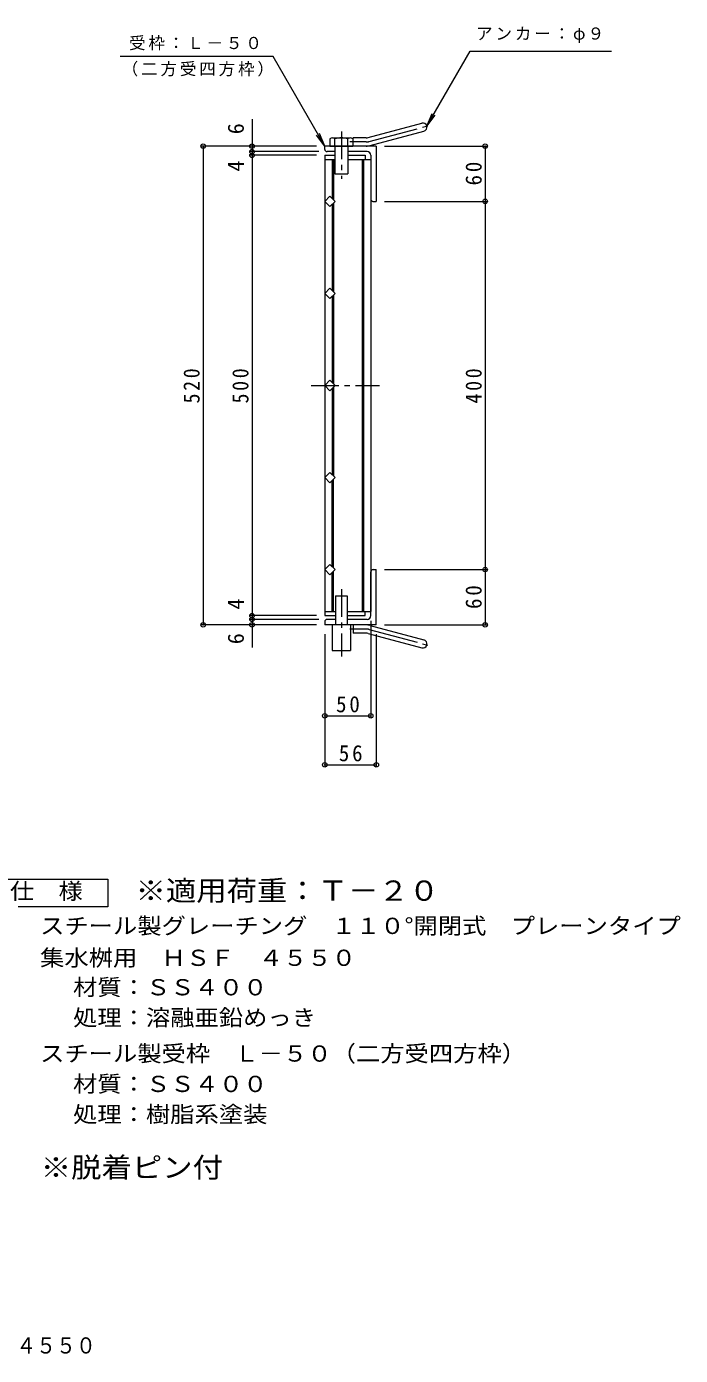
# Model space of a CAD drawing. Units: millimetres, scale not verified. Extents: x -912 to 877, y -823 to 754.
# Drawn here: x 167 to 877, y -823 to 621 of the extents above; entities that cross this region are included whole.
import ezdxf
from ezdxf.enums import TextEntityAlignment as Align

# ---------------------------------------------------------------- set-up
doc = ezdxf.new("R2010")
doc.units = ezdxf.units.MM
doc.header["$LTSCALE"] = 6
doc.header["$PDMODE"] = 32
doc.header["$PDSIZE"] = 4.8
doc.linetypes.add('CHAIN1', pattern=[8, 5, -1, 1, -1])
doc.linetypes.add('CHAIN2', pattern=[12, 9, -1, 1, -1])
for name, color, linetype, lineweight in [('A-1', 2, 'Continuous', 9), ('A-2', 3, 'Continuous', 9), ('A-4', 7, 'Continuous', 9), ('A-5', 7, 'Continuous', 9), ('A-9', 4, 'Continuous', 9), ('F-4_F-4ﾚｲﾔ', 2, 'Continuous', 9)]:
    doc.layers.add(name, color=color, linetype=linetype, lineweight=lineweight)
doc.layers.add('F-5_F-5ﾚｲﾔ', color=2, linetype='Continuous')
doc.styles.add('ＭＳ ゴシック', font='')
doc.styles.get('ＭＳ ゴシック').set_extended_font_data('MS Gothic')

msp = doc.modelspace()

# ---------------------------------------------------------------- linework, layer by layer
at = {"layer": 'A-1'}
for p, q in [((537.757, 500.146), (595.947, 515.738)), ((540.086, 491.453), (598.277, 507.045)), ((490.612, 487.339), (490.612, 490.839)), ((546.612, 490.839), (490.612, 490.839)), ((521.612, 490.839), (521.612, 499.839)), ((535.427, 499.839), (521.612, 499.839)), ((501.612, 484.839), (493.112, 484.839)), ((536.612, 484.839), (515.612, 484.839)), ((540.612, 480.839), (540.612, 433.339)), ((543.112, 430.839), (546.612, 430.839)), ((543.112, 30.839), (546.612, 30.839)), ((546.612, -29.161), (546.612, 30.839)), ((540.612, -19.161), (540.612, 28.339)), ((490.612, -25.661), (490.612, -29.161)), ((502.112, -23.161), (493.112, -23.161)), ((536.612, -23.161), (515.112, -23.161)), ((546.612, -29.161), (490.612, -29.161)), ((521.612, -29.161), (521.612, -38.161)), ((535.427, -38.161), (521.612, -38.161)), ((537.757, -38.468), (595.947, -54.06)), ((540.086, -29.775), (598.277, -45.367))]:
    msp.add_line(p, q, dxfattribs=at)
at = {"layer": 'A-1', "linetype": 'CHAIN2'}
for p, q in [((538.921, 495.799), (604.088, 513.26)), ((535.427, 495.339), (517.807, 495.339)), ((535.427, -33.661), (517.807, -33.661)), ((538.921, -34.121), (604.088, -51.582))]:
    msp.add_line(p, q, dxfattribs=at)
at = {"layer": 'A-1'}
msp.add_lwpolyline([(546.612, 490.839), (546.612, 430.98), (546.612, 430.839)], dxfattribs=at)
for centre, radius, start, end in [((597.112, 511.391), 4.5, 285.00014, 104.99991), ((535.427, 508.839), 9, 270, 285.00002), ((535.427, 508.839), 18, 270, 285), ((493.112, 487.339), 2.5, 180, 270), ((536.612, 480.839), 4, 0, 90), ((543.112, 433.339), 2.5, 180, 266.38774), ((543.112, 433.339), 2.5, 266.38774, 270), ((543.112, 28.339), 2.5, 90, 180), ((493.112, -25.661), 2.5, 90, 180), ((536.612, -19.161), 4, 270, 0), ((535.427, -47.161), 18, 74.99998, 89.99998), ((535.427, -47.161), 9, 74.99998, 90), ((597.112, -49.713), 4.5, 255.00008, 74.99986)]:
    msp.add_arc(centre, radius, start, end, dxfattribs=at)
at = {"layer": 'A-1', "linetype": 'CHAIN2'}
for centre, start, end in [((535.427, 508.839), 270, 284.99995), ((535.427, -47.161), 75.00005, 90)]:
    msp.add_arc(centre, 13.5, start, end, dxfattribs=at)
at = {"layer": 'A-2'}
for p, q in [((490.612, 480.839), (490.612, -19.161)), ((490.612, 480.839), (501.612, 480.839)), ((490.612, 476.339), (501.612, 476.339)), ((498.612, 476.339), (498.612, 434.153)), ((500.112, 476.339), (500.112, 432.653)), ((515.612, 480.839), (534.612, 480.839)), ((515.612, 476.339), (540.612, 476.339)), ((531.112, 476.339), (531.112, -14.661)), ((532.612, 476.339), (532.612, -14.661)), ((534.612, 480.839), (534.612, 476.339)), ((540.612, 476.339), (540.612, -14.661)), ((498.612, 427.526), (498.612, 334.153)), ((500.112, 429.025), (500.112, 332.653)), ((490.612, 330.839), (496.269, 336.496)), ((496.269, 336.496), (501.926, 330.839)), ((498.612, 327.526), (498.612, 234.153)), ((500.112, 329.026), (500.112, 232.653)), ((490.612, 230.839), (496.269, 236.496)), ((496.269, 236.496), (501.926, 230.839)), ((498.612, 227.526), (498.612, 134.153)), ((500.112, 229.026), (500.112, 132.653)), ((490.612, 130.839), (496.269, 125.182)), ((496.269, 125.182), (501.926, 130.839)), ((498.612, 34.153), (498.612, 127.525)), ((500.112, 32.653), (500.112, 129.025)), ((500.112, -14.661), (500.112, 29.025)), ((498.612, -14.661), (498.612, 27.525)), ((490.612, -14.661), (502.112, -14.661)), ((490.612, -19.161), (502.112, -19.161)), ((515.112, -14.661), (540.612, -14.661)), ((515.112, -19.161), (534.612, -19.161)), ((534.612, -19.161), (534.612, -14.661))]:
    msp.add_line(p, q, dxfattribs=at)
at = {"layer": 'A-2', "linetype": 'CHAIN1'}
msp.add_line((475.974, 230.839), (550.191, 230.839), dxfattribs=at)
at = {"layer": 'A-2'}
for points in [[(501.926, 430.839), (496.269, 425.182), (490.612, 430.839), (496.269, 436.496)], [(501.926, 30.839), (496.269, 36.496), (490.612, 30.839), (496.269, 25.182)]]:
    msp.add_lwpolyline(points, close=True, dxfattribs=at)
for points in [[(501.926, 330.839), (496.269, 325.183), (490.612, 330.839)], [(501.926, 230.839), (496.269, 225.183), (490.612, 230.839)], [(501.926, 130.839), (496.269, 136.496), (490.612, 130.839)]]:
    msp.add_lwpolyline(points, dxfattribs=at)
at = {"layer": 'A-4'}
for p, q in [((411.531, 520.008), (411.531, -53.75)), ((481.612, 490.839), (356.65, 490.839)), ((358.45, 490.839), (358.45, -29.161)), ((420.531, 490.839), (413.331, 490.839)), ((555.612, 490.839), (666.736, 490.839)), ((664.936, 490.839), (664.936, 430.839)), ((484.112, 484.839), (409.731, 484.839)), ((481.612, 480.839), (409.731, 480.839)), ((555.612, 430.839), (666.736, 430.839)), ((664.936, 430.839), (664.936, 30.839)), ((555.612, 30.839), (666.736, 30.839)), ((664.936, 30.839), (664.936, -29.161)), ((481.612, -19.161), (409.731, -19.161)), ((484.112, -23.161), (409.731, -23.161)), ((540.612, -24.661), (540.612, -129.758)), ((481.612, -29.161), (356.65, -29.161)), ((490.612, -39.161), (490.612, -182.971)), ((546.612, -39.161), (546.612, -182.971)), ((555.612, -29.161), (666.736, -29.161)), ((490.612, -127.958), (540.612, -127.958)), ((490.612, -181.171), (546.612, -181.171))]:
    msp.add_line(p, q, dxfattribs=at)
for p in [(358.45, 490.839), (411.531, 490.839), (664.936, 490.839), (411.531, 484.839), (411.531, 480.839), (664.936, 430.839), (664.936, 30.839), (358.45, -29.161), (411.531, -19.161), (411.531, -23.161), (411.531, -29.161), (664.936, -29.161), (490.612, -127.958), (540.612, -127.958), (490.612, -181.171), (546.612, -181.171)]:
    msp.add_point(p, dxfattribs=at)
at = {"layer": 'A-5'}
for p, q in [((434.348, 588.291), (268.289, 588.291)), ((490.612, 490.839), (434.348, 588.291)), ((601.459, 512.556), (607.199, 526.414)), ((601.459, 512.556), (610.59, 524.456)), ((490.612, 490.839), (481.481, 502.739)), ((490.612, 490.839), (484.872, 504.697))]:
    msp.add_line(p, q, dxfattribs=at)
msp.add_lwpolyline([(601.459, 512.556), (648.523, 594.074), (802.196, 594.074)], dxfattribs=at)
at = {"layer": 'A-9', "linetype": 'CHAIN1'}
for p, q in [((508.612, 506.652), (508.612, 455.378)), ((508.612, 9.542), (508.612, -63.653))]:
    msp.add_line(p, q, dxfattribs=at)
at = {"layer": 'A-9'}
for p, q in [((498.893, 499.8), (518.332, 499.8)), ((501.612, 490.839), (501.612, 498.759)), ((501.612, 490.839), (501.612, 460.839)), ((515.612, 490.839), (515.612, 498.759)), ((515.612, 490.839), (515.612, 460.839)), ((521.051, 498.759), (521.051, 490.839)), ((501.612, 460.839), (515.612, 460.839)), ((502.112, 2.536), (515.112, 2.536)), ((502.112, 2.536), (502.112, -29.161)), ((515.112, 2.536), (515.112, -29.161)), ((498.612, -29.161), (498.612, -57.161)), ((518.612, -29.161), (518.612, -57.161)), ((498.612, -57.161), (518.612, -57.161))]:
    msp.add_line(p, q, dxfattribs=at)
msp.add_lwpolyline([(496.173, 498.759), (496.173, 490.839), (521.051, 490.839)], dxfattribs=at)
for centre, radius, start, end in [((498.893, 495.726), 4.074, 48.12389, 131.8763), ((508.612, 475.733), 24.066, 73.09029, 106.90971), ((518.332, 495.726), 4.074, 48.1237, 131.87611)]:
    msp.add_arc(centre, radius, start, end, dxfattribs=at)
at = {"layer": 'F-4_F-4ﾚｲﾔ'}
msp.add_lwpolyline([(119.959, -335.42), (119.959, -305.42), (254.959, -305.42), (254.959, -335.42)], close=True, dxfattribs=at)

# ---------------------------------------------------------------- texts
at = {"layer": 'A-4', "color": 2, "style": 'ＭＳ ゴシック'}
for s, p in [('6', (407.931, 503.71)), ('4', (407.931, 463.176)), ('4', (407.931, -12.604)), ('6', (407.931, -50.19))]:
    msp.add_text(s, height=17.6, rotation=90, dxfattribs=at).set_placement(p, align=Align.BOTTOM_LEFT)
at = {"layer": 'A-4', "color": 2, "char_height": 17.6, "attachment_point": 7, "rotation": 90, "style": 'ＭＳ ゴシック'}
for s, insert in [('\\T1.27;\\W0.95;60', (661.336, 448.089)), ('\\T1.27;\\W0.9;520', (354.85, 211.339)), ('\\T1.27;\\W0.9;500', (407.931, 211.339)), ('\\T1.27;\\W0.9;400', (661.336, 211.339)), ('\\T1.27;\\W0.95;60', (661.336, -11.911))]:
    msp.add_mtext(s, dxfattribs=dict(at, insert=insert))
at = {"layer": 'A-4', "color": 2, "char_height": 17.6, "attachment_point": 7, "style": 'ＭＳ ゴシック'}
for s, insert in [('\\T1.27;\\W0.95;50', (502.862, -124.358)), ('\\T1.27;\\W0.95;56', (505.862, -177.571))]:
    msp.add_mtext(s, dxfattribs=dict(at, insert=insert))
at = {"layer": 'A-5', "char_height": 13.2, "attachment_point": 7, "style": 'ＭＳ ゴシック'}
for s, insert in [('\\T1.17;アンカー：φ９', (655.008, 602.924)), ('\\T1.17;受枠：Ｌ－５０', (277.858, 594.828)), ('\\T1.17;（二方受四方枠）', (269.885, 566.449))]:
    msp.add_mtext(s, dxfattribs=dict(at, insert=insert))
at = {"layer": 'F-4_F-4ﾚｲﾔ', "style": 'ＭＳ ゴシック', "width": 1.1}
for s, p in [('仕\u3000様', (148.459, -332.421)), ('スチール製グレーチング\u3000１１０°開閉式\u3000プレーンタイプ', (181.212, -370.172)), ('集水桝用\u3000ＨＳＦ\u3000４５５０', (181.212, -404.86)), ('材質：ＳＳ４００', (217.04, -436.842)), ('処理：溶融亜鉛めっき', (217.04, -469.842)), ('スチール製受枠\u3000Ｌ－５０（二方受四方枠）', (181.213, -508.843)), ('材質：ＳＳ４００', (217.04, -541.843)), ('処理：樹脂系塗装', (217.04, -574.843))]:
    msp.add_text(s, height=17.6, dxfattribs=at).set_placement(p, align=Align.BOTTOM_LEFT)
at = {"layer": 'F-4_F-4ﾚｲﾔ', "color": 3, "style": 'ＭＳ ゴシック', "width": 1.1}
msp.add_text('※脱着ピン付', height=21.99, dxfattribs=at).set_placement((181.97, -636.057), align=Align.BOTTOM_LEFT)
at = {"layer": 'F-5_F-5ﾚｲﾔ', "color": 3, "style": 'ＭＳ ゴシック', "width": 1.1}
msp.add_text('※適用荷重：Ｔ－２０', height=21.99, dxfattribs=at).set_placement((284.959, -335.42), align=Align.BOTTOM_LEFT)
at = {"layer": 'F-5_F-5ﾚｲﾔ', "style": 'ＭＳ ゴシック', "width": 0.9}
msp.add_text('集水桝用\u3000ＨＳＦ\u3000４５５０', height=17.6, dxfattribs=at).set_placement((-39.071, -825.907), align=Align.BOTTOM_LEFT)

doc.saveas('drawing.dxf')
